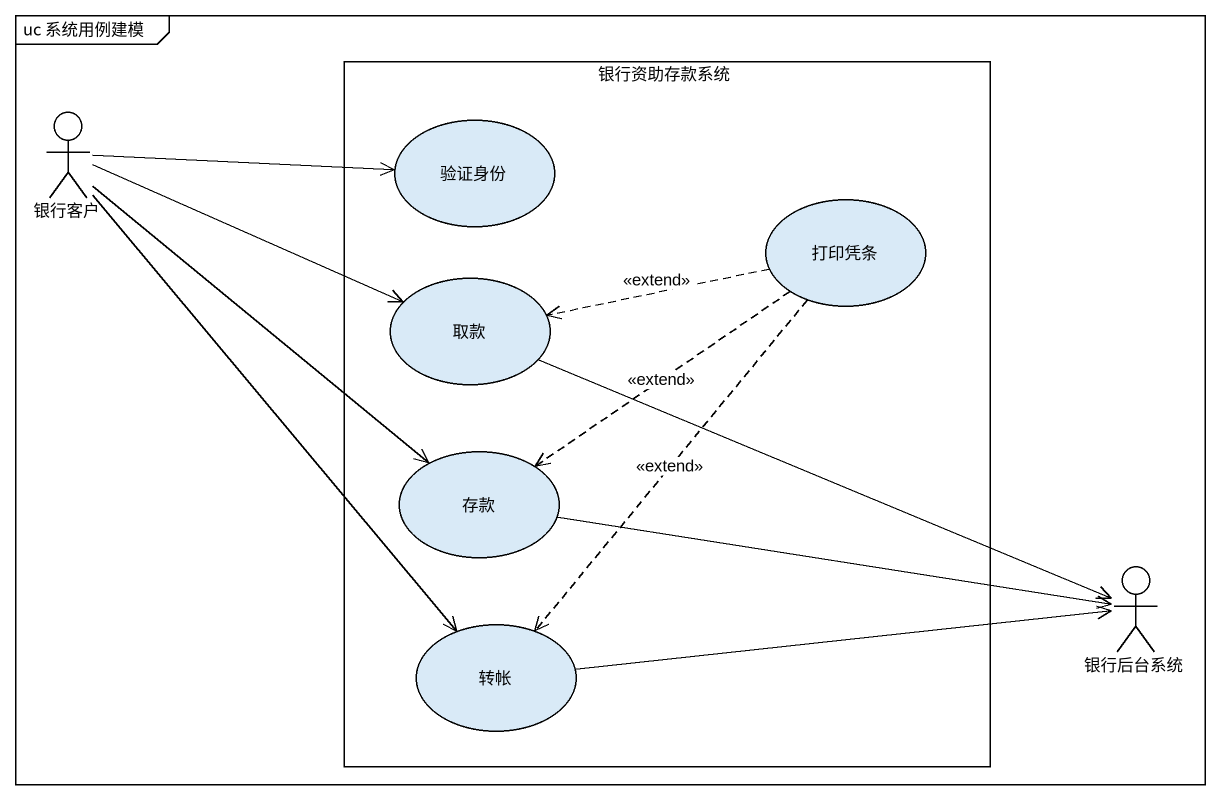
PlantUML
@startuml
mainframe uc 系统用例建模
actor 银行客户
rectangle 银行资助存款系统 {
  usecase 验证身份
  usecase 打印凭条
  usecase 取款
  usecase 存款
  usecase 转帐
}
actor 银行后台系统
银行客户 -right-> 验证身份
银行客户 -right-> 取款
银行客户 --> 存款
银行客户 --> 转帐
打印凭条 .left.> 取款 : <<extend>>
打印凭条 ..> 存款 : <<extend>>
打印凭条 ..> 转帐 : <<extend>>
银行后台系统 <-left- 取款
银行后台系统 <-left- 存款
银行后台系统 <-left- 转帐
@enduml
